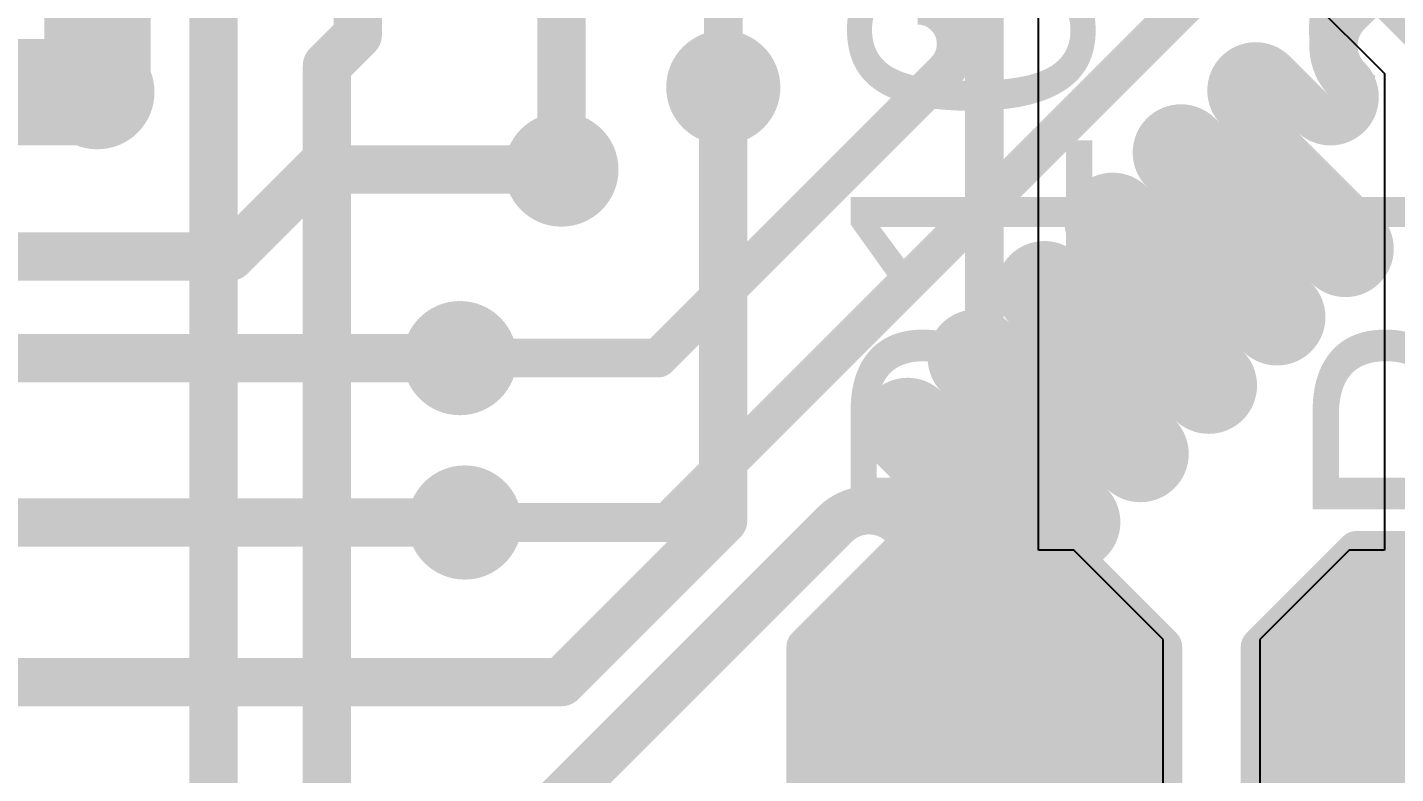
# Model space of a CAD drawing. Header units: millimetres. Extents: x -0.43 to 2.06, y -0.4 to 2.49.
# Drawn here: x 0.9115 to 1.1946, y 1.2761 to 1.4304 of the extents above; entities that cross this region are included whole.
import ezdxf

# ---------------------------------------------------------------- set-up
doc = ezdxf.new("R2010")
doc.units = ezdxf.units.MM
doc.header["$MEASUREMENT"] = 0
for name, color, linetype in [('BottomLayer', 5, 'Continuous'), ('TopLayer', 1, 'Continuous'), ('TopOverlay', 2, 'Continuous'), ('TopPaste', 8, 'Continuous'), ('TopSolder', 216, 'Continuous'), ('ViaHoleLayer', 16, 'Continuous')]:
    doc.layers.add(name, color=color, linetype=linetype)
doc.styles.add('Arial', font='', dxfattribs={"height": 0.2})
doc.styles.get('Arial').set_extended_font_data('Arial')

# ---------------------------------------------------------------- blocks, each defined once
blk = doc.blocks.new('TEST_POINT_88')
at = {"layer": 'TopLayer'}
blk.add_hatch(color=1, dxfattribs=at).paths.add_polyline_path([(0.015, 0.03), (-0.015, 0.03), (-0.03, 0.015), (-0.03, -0.015), (-0.015, -0.03), (0.015, -0.03), (0.03, -0.015), (0.03, 0.015)])
at = {"layer": 'TopPaste'}
blk.add_hatch(color=8, dxfattribs=at).paths.add_polyline_path([(0.015, 0.03), (-0.015, 0.03), (-0.03, 0.015), (-0.03, -0.015), (-0.015, -0.03), (0.015, -0.03), (0.03, -0.015), (0.03, 0.015)])
at = {"layer": 'TopSolder'}
blk.add_hatch(color=216, dxfattribs=at).paths.add_polyline_path([(0.017, 0.034), (-0.017, 0.034), (-0.034, 0.017), (-0.034, -0.017), (-0.017, -0.034), (0.017, -0.034), (0.034, -0.017), (0.034, 0.017)])
at = {"layer": 'TopOverlay', "const_width": 0.007874}
for points in [[(-0.017, 0.037), (-0.037, 0.017)], [(-0.017, 0.037), (0.017, 0.037)], [(-0.017, 0.037), (0.017, 0.037)], [(0.017, 0.037), (0.037, 0.017)], [(-0.037, 0.017), (-0.037, -0.017)], [(0.037, 0.017), (0.037, -0.017)], [(-0.037, -0.017), (-0.017, -0.037)], [(0.037, -0.017), (0.017, -0.037)], [(-0.017, -0.037), (0.017, -0.037)], [(-0.017, -0.037), (0.017, -0.037)]]:
    blk.add_lwpolyline(points, dxfattribs=at)
at = {"layer": 'TopOverlay', "const_width": 0.003937}
for points in [[(-0.0189685, 0.037, 1), (-0.0150315, 0.037, 1)], [(-0.0189685, 0.037, 1), (-0.0150315, 0.037, 1)], [(-0.0189685, 0.037, 1), (-0.0150315, 0.037, 1)], [(0.0150315, 0.037, 1), (0.0189685, 0.037, 1)], [(0.0150315, 0.037, 1), (0.0189685, 0.037, 1)], [(0.0150315, 0.037, 1), (0.0189685, 0.037, 1)], [(-0.0389685, 0.017, 1), (-0.0350315, 0.017, 1)], [(-0.0389685, 0.017, 1), (-0.0350315, 0.017, 1)], [(0.0350315, 0.017, 1), (0.0389685, 0.017, 1)], [(0.0350315, 0.017, 1), (0.0389685, 0.017, 1)], [(-0.0389685, -0.017, 1), (-0.0350315, -0.017, 1)], [(-0.0389685, -0.017, 1), (-0.0350315, -0.017, 1)], [(0.0350315, -0.017, 1), (0.0389685, -0.017, 1)], [(0.0350315, -0.017, 1), (0.0389685, -0.017, 1)], [(-0.0189685, -0.037, 1), (-0.0150315, -0.037, 1)], [(-0.0189685, -0.037, 1), (-0.0150315, -0.037, 1)], [(-0.0189685, -0.037, 1), (-0.0150315, -0.037, 1)], [(0.0150315, -0.037, 1), (0.0189685, -0.037, 1)], [(0.0150315, -0.037, 1), (0.0189685, -0.037, 1)], [(0.0150315, -0.037, 1), (0.0189685, -0.037, 1)]]:
    blk.add_lwpolyline(points, format="xyb", close=True, dxfattribs=at)
blk = doc.blocks.new('TEST_POINT_90')
at = {"layer": 'TopLayer'}
blk.add_hatch(color=1, dxfattribs=at).paths.add_polyline_path([(0.015, 0.03), (-0.015, 0.03), (-0.03, 0.015), (-0.03, -0.015), (-0.015, -0.03), (0.015, -0.03), (0.03, -0.015), (0.03, 0.015)])
at = {"layer": 'TopPaste'}
blk.add_hatch(color=8, dxfattribs=at).paths.add_polyline_path([(0.015, 0.03), (-0.015, 0.03), (-0.03, 0.015), (-0.03, -0.015), (-0.015, -0.03), (0.015, -0.03), (0.03, -0.015), (0.03, 0.015)])
at = {"layer": 'TopSolder'}
blk.add_hatch(color=216, dxfattribs=at).paths.add_polyline_path([(0.017, 0.034), (-0.017, 0.034), (-0.034, 0.017), (-0.034, -0.017), (-0.017, -0.034), (0.017, -0.034), (0.034, -0.017), (0.034, 0.017)])
at = {"layer": 'TopOverlay', "const_width": 0.007874}
for points in [[(-0.017, 0.037), (-0.037, 0.017)], [(-0.017, 0.037), (0.017, 0.037)], [(-0.017, 0.037), (0.017, 0.037)], [(0.017, 0.037), (0.037, 0.017)], [(-0.037, 0.017), (-0.037, -0.017)], [(0.037, 0.017), (0.037, -0.017)], [(-0.037, -0.017), (-0.017, -0.037)], [(0.037, -0.017), (0.017, -0.037)], [(-0.017, -0.037), (0.017, -0.037)], [(-0.017, -0.037), (0.017, -0.037)]]:
    blk.add_lwpolyline(points, dxfattribs=at)
at = {"layer": 'TopOverlay', "const_width": 0.003937}
for points in [[(-0.0189685, 0.037, 1), (-0.0150315, 0.037, 1)], [(-0.0189685, 0.037, 1), (-0.0150315, 0.037, 1)], [(-0.0189685, 0.037, 1), (-0.0150315, 0.037, 1)], [(0.0150315, 0.037, 1), (0.0189685, 0.037, 1)], [(0.0150315, 0.037, 1), (0.0189685, 0.037, 1)], [(0.0150315, 0.037, 1), (0.0189685, 0.037, 1)], [(-0.0389685, 0.017, 1), (-0.0350315, 0.017, 1)], [(-0.0389685, 0.017, 1), (-0.0350315, 0.017, 1)], [(0.0350315, 0.017, 1), (0.0389685, 0.017, 1)], [(0.0350315, 0.017, 1), (0.0389685, 0.017, 1)], [(-0.0389685, -0.017, 1), (-0.0350315, -0.017, 1)], [(-0.0389685, -0.017, 1), (-0.0350315, -0.017, 1)], [(0.0350315, -0.017, 1), (0.0389685, -0.017, 1)], [(0.0350315, -0.017, 1), (0.0389685, -0.017, 1)], [(-0.0189685, -0.037, 1), (-0.0150315, -0.037, 1)], [(-0.0189685, -0.037, 1), (-0.0150315, -0.037, 1)], [(-0.0189685, -0.037, 1), (-0.0150315, -0.037, 1)], [(0.0150315, -0.037, 1), (0.0189685, -0.037, 1)], [(0.0150315, -0.037, 1), (0.0189685, -0.037, 1)], [(0.0150315, -0.037, 1), (0.0189685, -0.037, 1)]]:
    blk.add_lwpolyline(points, format="xyb", close=True, dxfattribs=at)

msp = doc.modelspace()

# ---------------------------------------------------------------- hatches: boundary and pattern name
at = {"layer": 'BottomLayer'}
h = msp.add_hatch(color=5, dxfattribs=at)
edge = h.paths.add_edge_path()
edge.add_arc((1.0555, 1.418), 0.011811, 0, 360)
h = msp.add_hatch(color=5, dxfattribs=at)
edge = h.paths.add_edge_path()
edge.add_arc((0.926, 1.417), 0.011811, 0, 360)
h = msp.add_hatch(color=5, dxfattribs=at)
edge = h.paths.add_edge_path()
edge.add_arc((1.022, 1.401), 0.011811, 0, 360)
h = msp.add_hatch(color=5, dxfattribs=at)
edge = h.paths.add_edge_path()
edge.add_arc((1.001, 1.362), 0.011811, 0, 360)
h = msp.add_hatch(color=5, dxfattribs=at)
edge = h.paths.add_edge_path()
edge.add_arc((1.002, 1.328), 0.011811, 0, 360)
at = {"layer": 'TopLayer'}
h = msp.add_hatch(color=1, dxfattribs=at)
edge = h.paths.add_edge_path()
edge.add_arc((1.0555, 1.418), 0.011811, 0, 360)
h = msp.add_hatch(color=1, dxfattribs=at)
edge = h.paths.add_edge_path()
edge.add_arc((0.926, 1.417), 0.011811, 0, 360)
h = msp.add_hatch(color=1, dxfattribs=at)
edge = h.paths.add_edge_path()
edge.add_arc((1.022, 1.401), 0.011811, 0, 360)
h = msp.add_hatch(color=1, dxfattribs=at)
edge = h.paths.add_edge_path()
edge.add_arc((1.001, 1.362), 0.011811, 0, 360)
h = msp.add_hatch(color=1, dxfattribs=at)
edge = h.paths.add_edge_path()
edge.add_arc((1.002, 1.328), 0.011811, 0, 360)
at = {"layer": 'ViaHoleLayer'}
h = msp.add_hatch(color=16, dxfattribs=at)
edge = h.paths.add_edge_path()
edge.add_arc((0.926, 1.417), 0.0059055, 0, 360)
h = msp.add_hatch(color=16, dxfattribs=at)
edge = h.paths.add_edge_path()
edge.add_arc((1.0555, 1.418), 0.0059055, 0, 360)
h = msp.add_hatch(color=16, dxfattribs=at)
edge = h.paths.add_edge_path()
edge.add_arc((1.022, 1.401), 0.0059055, 0, 360)
h = msp.add_hatch(color=16, dxfattribs=at)
edge = h.paths.add_edge_path()
edge.add_arc((1.001, 1.362), 0.0059055, 0, 360)
h = msp.add_hatch(color=16, dxfattribs=at)
edge = h.paths.add_edge_path()
edge.add_arc((1.002, 1.328), 0.0059055, 0, 360)

# ---------------------------------------------------------------- linework, layer by layer
at = {"layer": 'BottomLayer'}
for points, const_width in [([(1.022, 1.401), (1.022, 1.726)], 0.01), ([(0.926, 1.417), (0.926, 1.528)], 0.022), ([(1.044, 1.328), (1.2146865, 1.4986865)], 0.008), ([(0.95, 0.989), (0.95, 1.471)], 0.01), ([(1.0555, 1.418), (1.0555, 1.463)], 0.008), ([(0.9798605, 1.4288605), (0.9798605, 1.45558)], 0.01), ([(1.1846729, 1.4336729), (1.2045, 1.4535)], 0.01), ([(0.9735, 1.4225), (0.9798605, 1.4288605)], 0.01), ([(0.9735, 0.9835), (0.9735, 1.4225)], 0.01), ([(1.0949999, 1.415), (1.1013435, 1.4213436)], 0.008), ([(1.1621086, 1.4208818), (1.1621087, 1.4208819)], 0.01), ([(1.1691796, 1.4208818), (1.1776025, 1.4124589)], 0.01), ([(1.1846728, 1.4195306), (1.1846729, 1.4195307)], 0.01), ([(1.1846729, 1.4195307), (1.1846735, 1.4195299)], 0.01), ([(1.0419999, 1.362), (1.0949999, 1.415)], 0.008), ([(1.1621085, 1.4138107), (1.1877631, 1.3881563)], 0.01), ([(1.1466668, 1.4080392), (1.1466669, 1.4080393)], 0.01), ([(1.1537378, 1.4080392), (1.1537379, 1.4080393)], 0.01), ([(1.1537379, 1.4080393), (1.180692, 1.3810852)], 0.01), ([(1.1466667, 1.4009681), (1.1466668, 1.4009682)], 0.01), ([(1.1466668, 1.4009682), (1.1736209, 1.3740141)], 0.01), ([(1.1325247, 1.3938971), (1.1325248, 1.3938972)], 0.01), ([(1.1395957, 1.3938971), (1.1395958, 1.3938972)], 0.01), ([(1.1395958, 1.3938972), (1.1665499, 1.3669431)], 0.01), ([(1.187763, 1.3881562), (1.1877631, 1.3881563)], 0.01), ([(1.1325246, 1.386826), (1.1325247, 1.3868261)], 0.01), ([(1.1325247, 1.3868261), (1.1594788, 1.359872)], 0.01), ([(1.1254535, 1.3797549), (1.1254536, 1.379755)], 0.01), ([(1.1254536, 1.379755), (1.1524077, 1.3528009)], 0.01), ([(1.1806919, 1.3810851), (1.180692, 1.3810852)], 0.01), ([(1.187763, 1.3810852), (1.1877631, 1.3810853)], 0.01), ([(1.1736208, 1.374014), (1.1736209, 1.3740141)], 0.01), ([(1.1183825, 1.3726839), (1.1183826, 1.372684)], 0.01), ([(1.1183826, 1.372684), (1.1453367, 1.3457299)], 0.01), ([(1.1042404, 1.3656128), (1.1042405, 1.3656129)], 0.01), ([(1.1113114, 1.3656128), (1.1113115, 1.3656129)], 0.01), ([(1.1113115, 1.3656129), (1.1382656, 1.3386588)], 0.01), ([(1.1665498, 1.366943), (1.1665499, 1.3669431)], 0.01), ([(1.001, 1.362), (1.0419999, 1.362)], 0.008), ([(1.1594787, 1.3598719), (1.1594788, 1.359872)], 0.01), ([(1.1042403, 1.3585417), (1.1042404, 1.3585418)], 0.01), ([(1.1042404, 1.3585418), (1.1311945, 1.3315877)], 0.01), ([(1.0900983, 1.3514707), (1.0900984, 1.3514708)], 0.01), ([(1.0971693, 1.3514707), (1.0971694, 1.3514708)], 0.01), ([(1.0971694, 1.3514708), (1.1241235, 1.3245167)], 0.01), ([(1.1524076, 1.3528008), (1.1524077, 1.3528009)], 0.01), ([(1.1594787, 1.3528009), (1.1594788, 1.352801)], 0.01), ([(1.1453366, 1.3457298), (1.1453367, 1.3457299)], 0.01), ([(1.0900982, 1.3443996), (1.0900983, 1.3443997)], 0.01), ([(1.0900983, 1.3443997), (1.1170524, 1.3174456)], 0.01), ([(1.1382655, 1.3386587), (1.1382656, 1.3386588)], 0.01), ([(1.1453366, 1.3386588), (1.1453367, 1.3386589)], 0.01), ([(1.1311944, 1.3315876), (1.1311945, 1.3315877)], 0.01), ([(1.002, 1.328), (1.044, 1.328)], 0.008), ([(1.068, 1.317), (1.0786069, 1.3276069)], 0.01), ([(1.092733, 1.3276227), (1.1099813, 1.3103745)], 0.01), ([(1.1241234, 1.3245166), (1.1241235, 1.3245167)], 0.01), ([(1.1170523, 1.3174455), (1.1170524, 1.3174456)], 0.01), ([(0.992, 1.241), (1.068, 1.317)], 0.01), ([(1.1099812, 1.3103744), (1.1099813, 1.3103745)], 0.01), ([(1.1170523, 1.3103745), (1.1170524, 1.3103746)], 0.01)]:
    msp.add_lwpolyline(points, dxfattribs=dict(at, const_width=const_width))
for points, const_width in [([(1.0956867, 1.4350005, -0.6681818341876016), (1.1013435, 1.4213436)], 0.008), ([(1.1846729, 1.4195307, -0.4142177044959298), (1.1846729, 1.4336729)], 0.01), ([(1.1621087, 1.4208819, -0.4142052780466668), (1.1691796, 1.4208818)], 0.01), ([(1.1621086, 1.4138108, -0.4142135623730951), (1.1621086, 1.4208818)], 0.01), ([(1.1846735, 1.4195299, -0.4142052780466667), (1.1846736, 1.412459)], 0.01), ([(1.1846736, 1.412459, -0.4142135623730951), (1.1776026, 1.412459)], 0.01), ([(1.1466668, 1.4009682, -0.4142135623730951), (1.1466668, 1.4080392)], 0.01), ([(1.1466669, 1.4080393, -0.4142052780466668), (1.1537378, 1.4080392)], 0.01), ([(1.1325247, 1.3868261, -0.4142135623730951), (1.1325247, 1.3938971)], 0.01), ([(1.1325248, 1.3938972, -0.4142052780466668), (1.1395957, 1.3938971)], 0.01), ([(1.187763, 1.3881562, -0.4142052780466667), (1.1877631, 1.3810853)], 0.01), ([(1.1183826, 1.372684, -0.4142135623730951), (1.1183826, 1.379755)], 0.01), ([(1.1183826, 1.379755, -0.4142052780466668), (1.1254535, 1.3797549)], 0.01), ([(1.187763, 1.3810852, -0.4142135623730951), (1.180692, 1.3810852)], 0.01), ([(1.1736208, 1.374014, -0.4142052780466667), (1.1736209, 1.3669431)], 0.01), ([(1.1042404, 1.3585418, -0.4142135623730951), (1.1042404, 1.3656128)], 0.01), ([(1.1042405, 1.3656129, -0.4142052780466668), (1.1113114, 1.3656128)], 0.01), ([(1.1736209, 1.3669431, -0.4142135623730951), (1.1665499, 1.3669431)], 0.01), ([(1.1594787, 1.3598719, -0.4142052780466667), (1.1594788, 1.352801)], 0.01), ([(1.0900983, 1.3443997, -0.4142135623730951), (1.0900983, 1.3514707)], 0.01), ([(1.0900984, 1.3514708, -0.4142052780466668), (1.0971693, 1.3514707)], 0.01), ([(1.1594787, 1.3528009, -0.4142135623730951), (1.1524077, 1.3528009)], 0.01), ([(1.1453366, 1.3457298, -0.4142052780466667), (1.1453367, 1.3386589)], 0.01), ([(1.1453366, 1.3386588, -0.4142135623730951), (1.1382656, 1.3386588)], 0.01), ([(1.1311944, 1.3315876, -0.4142052780466667), (1.1311945, 1.3245167)], 0.01), ([(1.0786069, 1.3276069, -0.4135530407472527), (1.092733, 1.3276228)], 0.01), ([(1.1311945, 1.3245167, -0.4142135623730951), (1.1241235, 1.3245167)], 0.01), ([(1.1170523, 1.3174455, -0.4142052780466667), (1.1170524, 1.3103746)], 0.01), ([(1.1170523, 1.3103745, -0.4142135623730951), (1.1099813, 1.3103745)], 0.01)]:
    msp.add_lwpolyline(points, format="xyb", dxfattribs=dict(at, const_width=const_width))
for points, const_width in [([(1.1821729, 1.4336729, 1), (1.1871729, 1.4336729, 1)], 0.005), ([(1.1821729, 1.4336729, 1), (1.1871729, 1.4336729, 1)], 0.005), ([(0.9773605, 1.4288605, 1), (0.9823605, 1.4288605, 1)], 0.005), ([(0.9773605, 1.4288605, 1), (0.9823605, 1.4288605, 1)], 0.005), ([(0.9205, 1.417, 1), (0.9315, 1.417, 1)], 0.011), ([(0.971, 1.4225, 1), (0.976, 1.4225, 1)], 0.005), ([(0.971, 1.4225, 1), (0.976, 1.4225, 1)], 0.005), ([(1.0993435, 1.4213436, 1), (1.1033435, 1.4213436, 1)], 0.004), ([(1.0993435, 1.4213436, 1), (1.1033435, 1.4213436, 1)], 0.004), ([(1.1596086, 1.4208818, 1), (1.1646086, 1.4208818, 1)], 0.005), ([(1.1596086, 1.4208818, 1), (1.1646086, 1.4208818, 1)], 0.005), ([(1.1596087, 1.4208819, 1), (1.1646087, 1.4208819, 1)], 0.005), ([(1.1596087, 1.4208819, 1), (1.1646087, 1.4208819, 1)], 0.005), ([(1.1666796, 1.4208818, 1), (1.1716796, 1.4208818, 1)], 0.005), ([(1.1666796, 1.4208818, 1), (1.1716796, 1.4208818, 1)], 0.005), ([(1.1821728, 1.4195306, 1), (1.1871728, 1.4195306, 1)], 0.005), ([(1.1821729, 1.4195307, 1), (1.1871729, 1.4195307, 1)], 0.005), ([(1.1821729, 1.4195307, 1), (1.1871729, 1.4195307, 1)], 0.005), ([(1.1821729, 1.4195307, 1), (1.1871729, 1.4195307, 1)], 0.005), ([(1.1821735, 1.4195299, 1), (1.1871735, 1.4195299, 1)], 0.005), ([(1.1821735, 1.4195299, 1), (1.1871735, 1.4195299, 1)], 0.005), ([(1.0535, 1.418, 1), (1.0575, 1.418, 1)], 0.004), ([(1.0929999, 1.415, 1), (1.0969999, 1.415, 1)], 0.004), ([(1.0929999, 1.415, 1), (1.0969999, 1.415, 1)], 0.004), ([(1.1596085, 1.4138107, 1), (1.1646085, 1.4138107, 1)], 0.005), ([(1.1596086, 1.4138108, 1), (1.1646086, 1.4138108, 1)], 0.005), ([(1.1751025, 1.4124589, 1), (1.1801025, 1.4124589, 1)], 0.005), ([(1.1751026, 1.412459, 1), (1.1801026, 1.412459, 1)], 0.005), ([(1.1821736, 1.412459, 1), (1.1871736, 1.412459, 1)], 0.005), ([(1.1821736, 1.412459, 1), (1.1871736, 1.412459, 1)], 0.005), ([(1.1441668, 1.4080392, 1), (1.1491668, 1.4080392, 1)], 0.005), ([(1.1441668, 1.4080392, 1), (1.1491668, 1.4080392, 1)], 0.005), ([(1.1441669, 1.4080393, 1), (1.1491669, 1.4080393, 1)], 0.005), ([(1.1441669, 1.4080393, 1), (1.1491669, 1.4080393, 1)], 0.005), ([(1.1512378, 1.4080392, 1), (1.1562378, 1.4080392, 1)], 0.005), ([(1.1512378, 1.4080392, 1), (1.1562378, 1.4080392, 1)], 0.005), ([(1.1512379, 1.4080393, 1), (1.1562379, 1.4080393, 1)], 0.005), ([(1.1512379, 1.4080393, 1), (1.1562379, 1.4080393, 1)], 0.005), ([(1.0195, 1.401, 1), (1.0245, 1.401, 1)], 0.005), ([(1.1441667, 1.4009681, 1), (1.1491667, 1.4009681, 1)], 0.005), ([(1.1441668, 1.4009682, 1), (1.1491668, 1.4009682, 1)], 0.005), ([(1.1441668, 1.4009682, 1), (1.1491668, 1.4009682, 1)], 0.005), ([(1.1441668, 1.4009682, 1), (1.1491668, 1.4009682, 1)], 0.005), ([(1.1300247, 1.3938971, 1), (1.1350247, 1.3938971, 1)], 0.005), ([(1.1300247, 1.3938971, 1), (1.1350247, 1.3938971, 1)], 0.005), ([(1.1300248, 1.3938972, 1), (1.1350248, 1.3938972, 1)], 0.005), ([(1.1300248, 1.3938972, 1), (1.1350248, 1.3938972, 1)], 0.005), ([(1.1370957, 1.3938971, 1), (1.1420957, 1.3938971, 1)], 0.005), ([(1.1370957, 1.3938971, 1), (1.1420957, 1.3938971, 1)], 0.005), ([(1.1370958, 1.3938972, 1), (1.1420958, 1.3938972, 1)], 0.005), ([(1.1370958, 1.3938972, 1), (1.1420958, 1.3938972, 1)], 0.005), ([(1.185263, 1.3881562, 1), (1.190263, 1.3881562, 1)], 0.005), ([(1.185263, 1.3881562, 1), (1.190263, 1.3881562, 1)], 0.005), ([(1.1852631, 1.3881563, 1), (1.1902631, 1.3881563, 1)], 0.005), ([(1.1852631, 1.3881563, 1), (1.1902631, 1.3881563, 1)], 0.005), ([(1.1300246, 1.386826, 1), (1.1350246, 1.386826, 1)], 0.005), ([(1.1300247, 1.3868261, 1), (1.1350247, 1.3868261, 1)], 0.005), ([(1.1300247, 1.3868261, 1), (1.1350247, 1.3868261, 1)], 0.005), ([(1.1300247, 1.3868261, 1), (1.1350247, 1.3868261, 1)], 0.005), ([(1.1158826, 1.379755, 1), (1.1208826, 1.379755, 1)], 0.005), ([(1.1158826, 1.379755, 1), (1.1208826, 1.379755, 1)], 0.005), ([(1.1229535, 1.3797549, 1), (1.1279535, 1.3797549, 1)], 0.005), ([(1.1229535, 1.3797549, 1), (1.1279535, 1.3797549, 1)], 0.005), ([(1.1229536, 1.379755, 1), (1.1279536, 1.379755, 1)], 0.005), ([(1.1229536, 1.379755, 1), (1.1279536, 1.379755, 1)], 0.005), ([(1.1781919, 1.3810851, 1), (1.1831919, 1.3810851, 1)], 0.005), ([(1.178192, 1.3810852, 1), (1.183192, 1.3810852, 1)], 0.005), ([(1.178192, 1.3810852, 1), (1.183192, 1.3810852, 1)], 0.005), ([(1.178192, 1.3810852, 1), (1.183192, 1.3810852, 1)], 0.005), ([(1.185263, 1.3810852, 1), (1.190263, 1.3810852, 1)], 0.005), ([(1.185263, 1.3810852, 1), (1.190263, 1.3810852, 1)], 0.005), ([(1.1852631, 1.3810853, 1), (1.1902631, 1.3810853, 1)], 0.005), ([(1.1852631, 1.3810853, 1), (1.1902631, 1.3810853, 1)], 0.005), ([(1.1711208, 1.374014, 1), (1.1761208, 1.374014, 1)], 0.005), ([(1.1711208, 1.374014, 1), (1.1761208, 1.374014, 1)], 0.005), ([(1.1711209, 1.3740141, 1), (1.1761209, 1.3740141, 1)], 0.005), ([(1.1711209, 1.3740141, 1), (1.1761209, 1.3740141, 1)], 0.005), ([(1.1158825, 1.3726839, 1), (1.1208825, 1.3726839, 1)], 0.005), ([(1.1158826, 1.372684, 1), (1.1208826, 1.372684, 1)], 0.005), ([(1.1158826, 1.372684, 1), (1.1208826, 1.372684, 1)], 0.005), ([(1.1158826, 1.372684, 1), (1.1208826, 1.372684, 1)], 0.005), ([(1.1017404, 1.3656128, 1), (1.1067404, 1.3656128, 1)], 0.005), ([(1.1017404, 1.3656128, 1), (1.1067404, 1.3656128, 1)], 0.005), ([(1.1017405, 1.3656129, 1), (1.1067405, 1.3656129, 1)], 0.005), ([(1.1017405, 1.3656129, 1), (1.1067405, 1.3656129, 1)], 0.005), ([(1.1088114, 1.3656128, 1), (1.1138114, 1.3656128, 1)], 0.005), ([(1.1088114, 1.3656128, 1), (1.1138114, 1.3656128, 1)], 0.005), ([(1.1088115, 1.3656129, 1), (1.1138115, 1.3656129, 1)], 0.005), ([(1.1088115, 1.3656129, 1), (1.1138115, 1.3656129, 1)], 0.005), ([(1.1640498, 1.366943, 1), (1.1690498, 1.366943, 1)], 0.005), ([(1.1640499, 1.3669431, 1), (1.1690499, 1.3669431, 1)], 0.005), ([(1.1640499, 1.3669431, 1), (1.1690499, 1.3669431, 1)], 0.005), ([(1.1640499, 1.3669431, 1), (1.1690499, 1.3669431, 1)], 0.005), ([(1.1711209, 1.3669431, 1), (1.1761209, 1.3669431, 1)], 0.005), ([(1.1711209, 1.3669431, 1), (1.1761209, 1.3669431, 1)], 0.005), ([(0.999, 1.362, 1), (1.003, 1.362, 1)], 0.004), ([(1.0399999, 1.362, 1), (1.0439999, 1.362, 1)], 0.004), ([(1.0399999, 1.362, 1), (1.0439999, 1.362, 1)], 0.004), ([(1.1569787, 1.3598719, 1), (1.1619787, 1.3598719, 1)], 0.005), ([(1.1569787, 1.3598719, 1), (1.1619787, 1.3598719, 1)], 0.005), ([(1.1569788, 1.359872, 1), (1.1619788, 1.359872, 1)], 0.005), ([(1.1569788, 1.359872, 1), (1.1619788, 1.359872, 1)], 0.005), ([(1.1017403, 1.3585417, 1), (1.1067403, 1.3585417, 1)], 0.005), ([(1.1017404, 1.3585418, 1), (1.1067404, 1.3585418, 1)], 0.005), ([(1.1017404, 1.3585418, 1), (1.1067404, 1.3585418, 1)], 0.005), ([(1.1017404, 1.3585418, 1), (1.1067404, 1.3585418, 1)], 0.005), ([(1.0875983, 1.3514707, 1), (1.0925983, 1.3514707, 1)], 0.005), ([(1.0875983, 1.3514707, 1), (1.0925983, 1.3514707, 1)], 0.005), ([(1.0875984, 1.3514708, 1), (1.0925984, 1.3514708, 1)], 0.005), ([(1.0875984, 1.3514708, 1), (1.0925984, 1.3514708, 1)], 0.005), ([(1.0946693, 1.3514707, 1), (1.0996693, 1.3514707, 1)], 0.005), ([(1.0946693, 1.3514707, 1), (1.0996693, 1.3514707, 1)], 0.005), ([(1.0946694, 1.3514708, 1), (1.0996694, 1.3514708, 1)], 0.005), ([(1.0946694, 1.3514708, 1), (1.0996694, 1.3514708, 1)], 0.005), ([(1.1499076, 1.3528008, 1), (1.1549076, 1.3528008, 1)], 0.005), ([(1.1499077, 1.3528009, 1), (1.1549077, 1.3528009, 1)], 0.005), ([(1.1499077, 1.3528009, 1), (1.1549077, 1.3528009, 1)], 0.005), ([(1.1499077, 1.3528009, 1), (1.1549077, 1.3528009, 1)], 0.005), ([(1.1569787, 1.3528009, 1), (1.1619787, 1.3528009, 1)], 0.005), ([(1.1569787, 1.3528009, 1), (1.1619787, 1.3528009, 1)], 0.005), ([(1.1569788, 1.352801, 1), (1.1619788, 1.352801, 1)], 0.005), ([(1.1569788, 1.352801, 1), (1.1619788, 1.352801, 1)], 0.005), ([(1.1428366, 1.3457298, 1), (1.1478366, 1.3457298, 1)], 0.005), ([(1.1428366, 1.3457298, 1), (1.1478366, 1.3457298, 1)], 0.005), ([(1.1428367, 1.3457299, 1), (1.1478367, 1.3457299, 1)], 0.005), ([(1.1428367, 1.3457299, 1), (1.1478367, 1.3457299, 1)], 0.005), ([(1.0875982, 1.3443996, 1), (1.0925982, 1.3443996, 1)], 0.005), ([(1.0875983, 1.3443997, 1), (1.0925983, 1.3443997, 1)], 0.005), ([(1.0875983, 1.3443997, 1), (1.0925983, 1.3443997, 1)], 0.005), ([(1.0875983, 1.3443997, 1), (1.0925983, 1.3443997, 1)], 0.005), ([(1.1357655, 1.3386587, 1), (1.1407655, 1.3386587, 1)], 0.005), ([(1.1357656, 1.3386588, 1), (1.1407656, 1.3386588, 1)], 0.005), ([(1.1357656, 1.3386588, 1), (1.1407656, 1.3386588, 1)], 0.005), ([(1.1357656, 1.3386588, 1), (1.1407656, 1.3386588, 1)], 0.005), ([(1.1428366, 1.3386588, 1), (1.1478366, 1.3386588, 1)], 0.005), ([(1.1428366, 1.3386588, 1), (1.1478366, 1.3386588, 1)], 0.005), ([(1.1428367, 1.3386589, 1), (1.1478367, 1.3386589, 1)], 0.005), ([(1.1428367, 1.3386589, 1), (1.1478367, 1.3386589, 1)], 0.005), ([(1.1286944, 1.3315876, 1), (1.1336944, 1.3315876, 1)], 0.005), ([(1.1286944, 1.3315876, 1), (1.1336944, 1.3315876, 1)], 0.005), ([(1.1286945, 1.3315877, 1), (1.1336945, 1.3315877, 1)], 0.005), ([(1.1286945, 1.3315877, 1), (1.1336945, 1.3315877, 1)], 0.005), ([(1, 1.328, 1), (1.004, 1.328, 1)], 0.004), ([(1.042, 1.328, 1), (1.046, 1.328, 1)], 0.004), ([(1.042, 1.328, 1), (1.046, 1.328, 1)], 0.004), ([(1.0761069, 1.3276069, 1), (1.0811069, 1.3276069, 1)], 0.005), ([(1.0761069, 1.3276069, 1), (1.0811069, 1.3276069, 1)], 0.005), ([(1.090233, 1.3276228, 1), (1.095233, 1.3276228, 1)], 0.005), ([(1.090233, 1.3276227, 1), (1.095233, 1.3276227, 1)], 0.005), ([(1.1216234, 1.3245166, 1), (1.1266234, 1.3245166, 1)], 0.005), ([(1.1216235, 1.3245167, 1), (1.1266235, 1.3245167, 1)], 0.005), ([(1.1216235, 1.3245167, 1), (1.1266235, 1.3245167, 1)], 0.005), ([(1.1216235, 1.3245167, 1), (1.1266235, 1.3245167, 1)], 0.005), ([(1.1286945, 1.3245167, 1), (1.1336945, 1.3245167, 1)], 0.005), ([(1.1286945, 1.3245167, 1), (1.1336945, 1.3245167, 1)], 0.005), ([(1.1145523, 1.3174455, 1), (1.1195523, 1.3174455, 1)], 0.005), ([(1.1145523, 1.3174455, 1), (1.1195523, 1.3174455, 1)], 0.005), ([(1.1145524, 1.3174456, 1), (1.1195524, 1.3174456, 1)], 0.005), ([(1.1145524, 1.3174456, 1), (1.1195524, 1.3174456, 1)], 0.005), ([(1.0655, 1.317, 1), (1.0705, 1.317, 1)], 0.005), ([(1.0655, 1.317, 1), (1.0705, 1.317, 1)], 0.005), ([(1.1074812, 1.3103744, 1), (1.1124812, 1.3103744, 1)], 0.005), ([(1.1074813, 1.3103745, 1), (1.1124813, 1.3103745, 1)], 0.005), ([(1.1074813, 1.3103745, 1), (1.1124813, 1.3103745, 1)], 0.005), ([(1.1074813, 1.3103745, 1), (1.1124813, 1.3103745, 1)], 0.005), ([(1.1145523, 1.3103745, 1), (1.1195523, 1.3103745, 1)], 0.005), ([(1.1145523, 1.3103745, 1), (1.1195523, 1.3103745, 1)], 0.005), ([(1.1145524, 1.3103746, 1), (1.1195524, 1.3103746, 1)], 0.005), ([(1.1145524, 1.3103746, 1), (1.1195524, 1.3103746, 1)], 0.005)]:
    msp.add_lwpolyline(points, format="xyb", close=True, dxfattribs=dict(at, const_width=const_width))
at = {"layer": 'TopLayer'}
for p, q in [((1.1253467, 1.4877921), (1.1922963, 1.4208426)), ((1.1207273, 1.3223071), (1.1207273, 1.4858787)), ((1.1922963, 1.4208426), (1.1922963, 1.3223071)), ((1.1280118, 1.3223071), (1.1207273, 1.3223071)), ((1.1465118, 1.3038071), (1.1280118, 1.3223071)), ((1.1850118, 1.3223071), (1.1665118, 1.3038071)), ((1.1922963, 1.3223071), (1.1850118, 1.3223071)), ((1.1465118, 1.2668071), (1.1465118, 1.3038071)), ((1.1665118, 1.3038071), (1.1665118, 1.2668071))]:
    msp.add_line(p, q, dxfattribs=at)
for points, const_width in [([(1.0162598, 1.6127402), (1.2035118, 1.4254882)], 0.008), ([(1.1095118, 1.2853071), (1.1095118, 1.4944882)], 0.008), ([(0.693, 1.417), (0.924, 1.417)], 0.022), ([(1.0555, 1.3285), (1.0555, 1.418)], 0.01), ([(0.9535, 1.383), (0.9715, 1.401)], 0.01), ([(0.9715, 1.401), (1.022, 1.401)], 0.01), ([(0.679, 1.383), (0.9535, 1.383)], 0.01), ([(0.713, 1.362), (1.001, 1.362)], 0.01), ([(1.022, 1.295), (1.0555, 1.3285)], 0.01), ([(0.722, 1.328), (1.002, 1.328)], 0.01), ([(0.73, 1.295), (1.022, 1.295)], 0.01)]:
    msp.add_lwpolyline(points, dxfattribs=dict(at, const_width=const_width))
for points, const_width in [([(0.9185, 1.417, 1), (0.9295, 1.417, 1)], 0.011), ([(1.053, 1.418, 1), (1.058, 1.418, 1)], 0.005), ([(0.969, 1.401, 1), (0.974, 1.401, 1)], 0.005), ([(0.969, 1.401, 1), (0.974, 1.401, 1)], 0.005), ([(1.0195, 1.401, 1), (1.0245, 1.401, 1)], 0.005), ([(0.951, 1.383, 1), (0.956, 1.383, 1)], 0.005), ([(0.951, 1.383, 1), (0.956, 1.383, 1)], 0.005), ([(0.9985, 1.362, 1), (1.0035, 1.362, 1)], 0.005), ([(1.053, 1.3285, 1), (1.058, 1.3285, 1)], 0.005), ([(1.053, 1.3285, 1), (1.058, 1.3285, 1)], 0.005), ([(0.9995, 1.328, 1), (1.0045, 1.328, 1)], 0.005), ([(1.0195, 1.295, 1), (1.0245, 1.295, 1)], 0.005), ([(1.0195, 1.295, 1), (1.0245, 1.295, 1)], 0.005), ([(1.1075118, 1.2853071, 1), (1.1115118, 1.2853071, 1)], 0.004)]:
    msp.add_lwpolyline(points, format="xyb", close=True, dxfattribs=dict(at, const_width=const_width))

# ---------------------------------------------------------------- block references
at = {"rotation": 90}
for name, p in [('TEST_POINT_90', (1.1095118, 1.2853071)), ('TEST_POINT_88', (1.2035118, 1.2853071))]:
    msp.add_blockref(name, p, dxfattribs=at)

# ---------------------------------------------------------------- texts
at = {"layer": 'TopOverlay', "style": 'Arial'}
for s, p in [('P10', (1.1318382, 1.3249999)), ('P12', (1.2274388, 1.3249999))]:
    msp.add_text(s, height=0.05, rotation=90, dxfattribs=at).set_placement(p)

doc.saveas('drawing.dxf')
